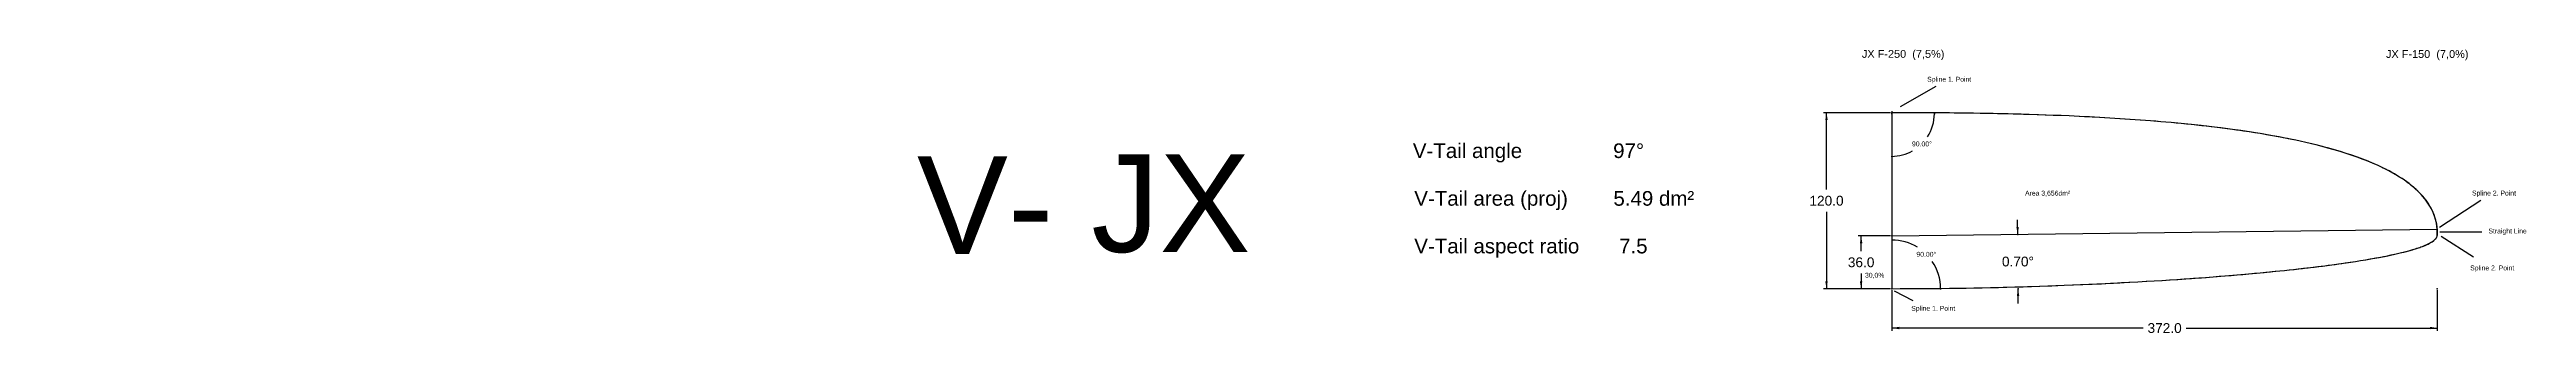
# Model space of a CAD drawing. Extents: x -2946 to 433, y -393 to -199.
# Drawn here: x -1257 to 433, y -393 to -199 of the extents above; entities that cross this region are included whole.
import ezdxf
from ezdxf.enums import TextEntityAlignment as Align

# ---------------------------------------------------------------- set-up
doc = ezdxf.new("R2010")
doc.units = 0
for name, color, linetype in [('Airfoils', 8, 'Continuous'), ('Comments', 214, 'Continuous'), ('Dimensions', 7, 'Continuous'), ('Region', 7, 'Continuous'), ('Title_Text', 7, 'Continuous')]:
    doc.layers.add(name, color=color, linetype=linetype)
doc.styles.add('Head1', font='Arial', dxfattribs={"height": 8})
doc.styles.get("Standard").update_dxf_attribs({"font": 'Arial', "height": 5})
doc.dimstyles.new('Jo_Gross', dxfattribs={"dimtxt": 10, "dimasz": 5, "dimexe": 2, "dimexo": 1, "dimgap": 2, "dimtad": 0, "dimtoh": 1, "dimdec": 1, "dimzin": 0, "dimsah": 1, "dimcen": 2, "dimazin": 3, "dimtfac": 1, "dimtdec": 4, "dimtofl": 0, "dimtmove": 0, "dimatfit": 3, "dimtolj": 1})
doc.dimstyles.get("Standard").update_dxf_attribs({"dimtxt": 5, "dimasz": 2, "dimexe": 2, "dimexo": 1, "dimgap": 2, "dimtad": 0, "dimtoh": 1, "dimdec": 4, "dimzin": 0, "dimsah": 1, "dimcen": 2, "dimazin": 3, "dimtfac": 1, "dimtdec": 4, "dimtofl": 0, "dimtmove": 0, "dimatfit": 3, "dimtolj": 1})

# ---------------------------------------------------------------- blocks, each defined once
blk = doc.blocks.new('*B1')
at = {"layer": 'Dimensions', "linetype": 'Continuous'}
blk.add_text('120.0', height=6.666667, dxfattribs=at).set_placement((-44.651598, -301.818885), align=Align.MIDDLE)
blk = doc.blocks.new('_CLOSEDFILLED')
blk.add_solid([(-1, 0.166667), (-1, -0.166667), (0, 0)])
blk = doc.blocks.new('*B', base_point=(-44.651598, -301.978885))
at = {"layer": 'Dimensions', "linetype": 'Continuous'}
for p, q in [((-1, -241.818885), (-46.651596, -241.818885)), ((-1, -361.818885), (-46.651596, -361.818885))]:
    blk.add_line(p, q, dxfattribs=at)
at = {"layer": 'Dimensions', "color": 7, "linetype": 'Continuous'}
for p, q in [((-44.651598, -294.218885), (-44.651598, -241.818884)), ((-44.651598, -309.418885), (-44.651598, -361.818884))]:
    blk.add_line(p, q, dxfattribs=at)
at = {"layer": 'Dimensions', "linetype": 'Continuous'}
for p in [(0, -241.818885), (0, -361.818885)]:
    blk.add_point(p, dxfattribs=at)
at = {"layer": 'Dimensions', "linetype": 'Continuous', "xscale": 5, "yscale": 5}
for p, rotation in [((-44.651598, -241.818885), 90), ((-44.651598, -361.818885), -90)]:
    blk.add_blockref('_CLOSEDFILLED', p, dxfattribs=dict(at, rotation=rotation))
at = {"layer": 'Dimensions', "linetype": 'Continuous'}
blk.add_blockref('*B1', (0, 0), dxfattribs=at)
blk = doc.blocks.new('*B3')
at = {"layer": 'Dimensions', "linetype": 'Continuous'}
blk.add_text('372.0', height=6.666667, dxfattribs=at).set_placement((186, -388.655057), align=Align.MIDDLE)
blk = doc.blocks.new('*B2', base_point=(186, -388.815057))
at = {"layer": 'Dimensions', "linetype": 'Continuous'}
for p, q in [((0, -362.818885), (0, -390.655057)), ((372, -362.818885), (372, -390.655057))]:
    blk.add_line(p, q, dxfattribs=at)
at = {"layer": 'Dimensions', "color": 7, "linetype": 'Continuous'}
for p, q in [((171.4, -388.655057), (0.000006, -388.655057)), ((200.600001, -388.655057), (372.000006, -388.655057))]:
    blk.add_line(p, q, dxfattribs=at)
at = {"layer": 'Dimensions', "linetype": 'Continuous'}
for p in [(0, -361.818885), (372, -361.818885)]:
    blk.add_point(p, dxfattribs=at)
at = {"layer": 'Dimensions', "linetype": 'Continuous', "xscale": 5, "yscale": 5, "rotation": 180}
blk.add_blockref('_CLOSEDFILLED', (0, -388.655057), dxfattribs=at)
at = {"layer": 'Dimensions', "linetype": 'Continuous'}
blk.add_blockref('*B3', (0, 0), dxfattribs=at)
at = {"layer": 'Dimensions', "linetype": 'Continuous', "xscale": 5, "yscale": 5}
blk.add_blockref('_CLOSEDFILLED', (372, -388.655057), dxfattribs=at)
blk = doc.blocks.new('*B5')
at = {"layer": 'Dimensions', "linetype": 'Continuous'}
blk.add_text('36.0', height=6.666667, dxfattribs=at).set_placement((-21.038271, -343.818885), align=Align.MIDDLE)
blk = doc.blocks.new('*B4', base_point=(-21.038271, -343.978885))
at = {"layer": 'Dimensions', "linetype": 'Continuous'}
for p, q in [((-1, -325.818885), (-23.038271, -325.818885)), ((-1, -361.818885), (-23.038271, -361.818885))]:
    blk.add_line(p, q, dxfattribs=at)
at = {"layer": 'Dimensions', "color": 7, "linetype": 'Continuous'}
for p, q in [((-21.038271, -336.218885), (-21.038271, -325.818886)), ((-21.038271, -351.418885), (-21.038271, -361.818886))]:
    blk.add_line(p, q, dxfattribs=at)
at = {"layer": 'Dimensions', "linetype": 'Continuous'}
for p in [(0, -325.818885), (0, -361.818885)]:
    blk.add_point(p, dxfattribs=at)
at = {"layer": 'Dimensions', "linetype": 'Continuous', "xscale": 5, "yscale": 5}
for p, rotation in [((-21.038271, -325.818885), 90), ((-21.038271, -361.818885), -90)]:
    blk.add_blockref('_CLOSEDFILLED', p, dxfattribs=dict(at, rotation=rotation))
at = {"layer": 'Dimensions', "linetype": 'Continuous'}
blk.add_blockref('*B5', (0, 0), dxfattribs=at)
blk = doc.blocks.new('*R', base_point=(186, -301.818854))
at = {"layer": 'Region', "color": 8, "linetype": 'Continuous'}
blk.add_lwpolyline([(372, -321.273822, 0.114811), (366.974381, -305.555654, 0.068342), (358.688892, -295.234527, 0.051717), (346.274801, -285.687094, 0.033768), (331.619137, -277.886899, 0.02897), (309.748403, -269.559675, 0.023596), (278.403799, -261.270082, 0.019683), (232.207201, -253.270278, 0.013948), (176.394094, -247.39488, 0.008977), (120.842285, -244.057515, 0.008708), (33.794543, -241.953516, 0.002079), (0, -241.818885), (0, -325.818885), (0, -361.818885, 0.014795), (178.959241, -356.470077, 0.010407), (264.614092, -349.670564, 0.012732), (316.17936, -343.219035, 0.016988), (343.952915, -338.086225, 0.025222), (359.0693, -333.989881, 0.037082), (366.611306, -330.897963, 0.05784), (370.13859, -328.575041, 0.106144), (371.734824, -326.517604, 0.100275), (372, -325.273822), (372, -321.273822)], format="xyb", dxfattribs=at)
blk = doc.blocks.new('*B7')
at = {"layer": 'Dimensions', "linetype": 'Continuous'}
blk.add_text('0.70°', height=6.666667, dxfattribs=at).set_placement((85.953624, -343.29449), align=Align.MIDDLE)
blk = doc.blocks.new('*B6', base_point=(85.953624, -343.45449))
at = {"layer": 'Dimensions', "color": 7, "linetype": 'Continuous'}
for start, end in [(0.7, 0.888939), (-0.188939, 0)]:
    blk.add_arc((-2946.49348, -361.818885), 3032.503662, start, end, dxfattribs=at)
at = {"layer": 'Dimensions', "linetype": 'Continuous'}
for p in [(85.783887, -324.770785), (-2946.49348, -361.818885), (86.010204, -361.818885)]:
    blk.add_point(p, dxfattribs=at)
at = {"layer": 'Dimensions', "linetype": 'Continuous', "xscale": 5, "yscale": 5}
for p, rotation in [((85.783887, -324.770785), -89.252765), ((86.010204, -361.818885), 89.952765)]:
    blk.add_blockref('_CLOSEDFILLED', p, dxfattribs=dict(at, rotation=rotation))
at = {"layer": 'Dimensions', "linetype": 'Continuous'}
blk.add_blockref('*B7', (0, 0), dxfattribs=at)
blk = doc.blocks.new('*B9')
at = {"layer": 'Comments', "color": 214, "linetype": 'Continuous'}
blk.add_text('90.00°', height=3.333333, dxfattribs=at).set_placement((20.426744, -263.097407), align=Align.MIDDLE)
blk = doc.blocks.new('*B8', base_point=(20.426744, -263.177407))
at = {"layer": 'Comments', "color": 214, "linetype": 'Continuous'}
for start, end in [(-32.779932, 0), (-90.000003, -60.785644)]:
    blk.add_arc((-0.0576, -242.613063), 28.969236, start, end, dxfattribs=at)
for p in [(-0.0576, -242.613063), (28.911637, -242.613063), (-0.0576, -271.5823)]:
    blk.add_point(p, dxfattribs=at)
at = {"layer": 'Comments', "color": 214, "linetype": 'Continuous', "xscale": 2, "yscale": 2}
for p, rotation in [((28.911637, -242.613063), 88.022185), ((-0.0576, -271.5823), -178.022185)]:
    blk.add_blockref('_CLOSEDFILLED', p, dxfattribs=dict(at, rotation=rotation))
at = {"layer": 'Comments', "color": 214, "linetype": 'Continuous'}
blk.add_blockref('*B9', (0, 0), dxfattribs=at)
blk = doc.blocks.new('*B11')
at = {"layer": 'Comments', "color": 214, "linetype": 'Continuous'}
blk.add_text('90.00°', height=3.333333, dxfattribs=at).set_placement((23.437321, -338.381564), align=Align.MIDDLE)
blk = doc.blocks.new('*B10', base_point=(23.437321, -338.461564))
at = {"layer": 'Comments', "color": 214, "linetype": 'Continuous'}
blk.add_line((0, -240.818885, 58.421487), (0, -330.673507), dxfattribs=at)
for start, end in [(58.421487, 90.000003), (0, 34.21433)]:
    blk.add_arc((0, -361.818885), 33.145378, start, end, dxfattribs=at)
for p in [(0, -241.818885), (0, -361.818885), (33.145377, -361.818885)]:
    blk.add_point(p, dxfattribs=at)
at = {"layer": 'Comments', "color": 214, "linetype": 'Continuous', "xscale": 2, "yscale": 2}
for p, rotation in [((0, -328.673508), 178.271379), ((33.145377, -361.818885), -88.271379)]:
    blk.add_blockref('_CLOSEDFILLED', p, dxfattribs=dict(at, rotation=rotation))
at = {"layer": 'Comments', "color": 214, "linetype": 'Continuous'}
blk.add_blockref('*B11', (0, 0), dxfattribs=at)

msp = doc.modelspace()

# ---------------------------------------------------------------- linework, layer by layer
at = {"linetype": 'Continuous'}
for p, q in [((0, -241.818885), (0, -361.818885)), ((372, -321.273822), (372, -325.273822))]:
    msp.add_line(p, q, dxfattribs=at)
at = {"color": 1, "linetype": 'Continuous'}
msp.add_line((0, -325.818885), (372, -321.273822), dxfattribs=at)
at = {"linetype": 'Continuous'}
for points in [[(372, -321.273822), (371.825827, -319.586408), (371.575203, -317.922835), (371.248925, -316.282935), (370.847787, -314.66654), (370.372587, -313.073484), (369.82412, -311.503598), (369.203181, -309.956715), (368.510567, -308.432666), (367.747073, -306.931284), (366.974381, -305.555654), (366.141753, -304.199336), (365.24983, -302.862196), (364.29925, -301.544097), (363.290654, -300.244907), (362.22468, -298.964489), (361.101969, -297.70271), (359.92316, -296.459434), (358.688892, -295.234527), (357.492222, -294.112105), (356.248684, -293.005334), (354.958793, -291.914107), (353.623063, -290.838316), (352.242007, -289.777851), (350.816138, -288.732604), (349.345972, -287.702468), (347.832022, -286.687335), (346.274801, -285.687094), (344.788709, -284.770449), (343.266075, -283.866495), (341.707312, -282.975147), (340.112832, -282.096317), (338.483048, -281.229919), (336.818374, -280.375865), (335.119222, -279.534068), (333.386006, -278.704442), (331.619137, -277.886899), (328.245821, -276.398605), (324.760244, -274.951225), (321.165058, -273.544202), (317.46292, -272.176975), (313.656484, -270.848986), (309.748403, -269.559675), (305.741333, -268.308483), (301.637928, -267.094851), (297.440841, -265.918219), (293.761145, -264.936186), (290.015908, -263.980711), (286.206815, -263.051438), (282.33555, -262.148014), (278.403799, -261.270082), (274.413246, -260.417287), (270.365575, -259.589276), (266.262472, -258.785692), (262.10562, -258.006182), (258.491667, -257.355252), (254.840332, -256.721614), (251.152686, -256.105041), (247.429797, -255.505309), (243.672735, -254.922192), (239.882569, -254.355464), (236.060368, -253.804902), (232.207201, -253.270278), (224.412247, -252.247947), (217.748543, -251.432918), (211.010932, -250.660272), (204.204552, -249.928924), (197.33454, -249.237794), (190.406034, -248.585798), (183.424173, -247.971854), (176.394094, -247.39488), (169.320935, -246.853792), (162.209835, -246.347508), (151.93147, -245.678526), (141.600583, -245.07601), (131.232433, -244.536746), (120.842285, -244.057515), (110.4454, -243.635104), (100.057039, -243.266295), (89.692467, -242.947873), (79.366943, -242.676623), (69.095732, -242.449328), (60.164972, -242.283974), (51.297704, -242.147657), (42.504153, -242.038223), (33.794543, -241.953516), (25.179098, -241.891384), (16.668043, -241.849671), (12.454857, -241.835798), (8.271602, -241.826223), (4.119557, -241.820675), (0, -241.818885)], [(0, -361.818885), (16.836278, -361.768925), (33.714104, -361.620887), (50.595701, -361.377533), (67.443294, -361.041624), (84.219107, -360.615924), (92.568291, -360.370265), (100.885364, -360.103194), (109.165604, -359.815057), (117.404289, -359.506197), (123.808802, -359.250706), (130.182817, -358.982942), (136.524085, -358.703071), (142.830352, -358.411257), (149.099368, -358.107664), (155.32888, -357.792459), (161.516637, -357.465804), (167.660388, -357.127866), (173.75788, -356.778807), (178.959241, -356.470077), (184.123346, -356.15336), (189.248767, -355.828762), (194.334076, -355.496387), (199.377843, -355.15634), (204.378639, -354.808724), (209.335035, -354.453645), (214.245602, -354.091206), (219.108911, -353.721514), (223.249472, -353.398092), (227.35317, -353.069457), (231.419097, -352.735674), (235.446347, -352.396809), (239.434012, -352.052929), (243.381186, -351.7041), (247.286961, -351.350388), (251.150431, -350.99186), (254.970688, -350.628582), (258.218507, -350.312646), (261.433167, -349.993292), (264.614092, -349.670564), (267.760707, -349.344504), (270.872437, -349.015152), (273.948705, -348.682552), (276.988936, -348.346746), (279.992555, -348.007775), (282.958985, -347.665682), (287.968982, -347.070536), (292.864499, -346.466505), (295.268413, -346.161224), (297.642612, -345.853802), (299.986729, -345.544266), (302.300399, -345.232642), (304.583256, -344.918956), (306.834936, -344.603236), (309.055074, -344.285509), (312.661811, -343.754928), (316.17936, -343.219035), (319.606059, -342.67795), (322.94025, -342.131796), (326.180271, -341.580692), (329.324464, -341.024762), (332.371169, -340.464126), (335.318725, -339.898905), (338.165473, -339.329221), (340.148377, -338.917072), (342.07773, -338.502725), (343.952915, -338.086225), (345.773316, -337.667618), (347.538316, -337.246947), (349.2473, -336.82426), (350.899651, -336.399599), (352.494753, -335.973011), (354.031989, -335.544541), (355.10079, -335.23544), (356.139151, -334.925407), (357.146842, -334.614459), (358.123634, -334.302611), (359.0693, -333.989881), (359.983609, -333.676285), (360.866334, -333.361841), (361.717244, -333.046565), (362.536113, -332.730473), (363.656639, -332.274696), (364.7098, -331.817319), (365.694916, -331.358391), (366.611306, -330.897963), (367.458292, -330.436082), (368.235193, -329.9728), (368.94133, -329.508166), (369.576022, -329.04223), (370.13859, -328.575041), (370.571139, -328.165262), (370.947492, -327.754596), (371.267195, -327.343075), (371.52979, -326.930733), (371.734824, -326.517604), (371.88184, -326.10372), (371.970384, -325.689115), (372, -325.273822)]]:
    msp.add_lwpolyline(points, dxfattribs=at)
at = {"layer": 'Comments', "linetype": 'Continuous'}
for p, q in [((30.022602, -223.967256), (5.555196, -237.828181)), ((401.649647, -301.578493), (373.398636, -320.058026)), ((402.399108, -323.189532), (373.807093, -323.189532)), ((396.64067, -340.371367), (374.624008, -326.321039)), ((14.450092, -370.173303), (1.749356, -363.622397))]:
    msp.add_line(p, q, dxfattribs=at)
for p in [(0, -241.818885), (372, -321.273822), (372, -325.273822), (0, -361.818885)]:
    msp.add_point(p, dxfattribs=at)

# ---------------------------------------------------------------- block references
at = {"layer": 'Region', "color": 8, "linetype": 'Continuous'}
msp.add_blockref('*R', (186, -301.818854), dxfattribs=at)

# ---------------------------------------------------------------- texts
at = {"layer": 'Airfoils', "linetype": 'Continuous', "style": 'Head1'}
for s, p in [('JX F-250  (7,5%)', (-20.527928, -204.379209)), ('JX F-150  (7,0%)', (336.972594, -204.474932))]:
    msp.add_text(s, height=5.333333, dxfattribs=at).set_placement(p)
at = {"layer": 'Comments', "linetype": 'Continuous'}
for s, p in [('Spline 1. Point', (24.030346, -220.684044)), ('Area 3,656dm²', (90.79064, -298.346543)), ('Spline 2. Point', (395.657391, -298.29528)), ('Straight Line', (406.892139, -324.167971)), ('Spline 2. Point', (394.460683, -349.341875)), ('Spline 1. Point', (13.15701, -376.916593))]:
    msp.add_text(s, height=3.333333, dxfattribs=at).set_placement(p)
at = {"layer": 'Dimensions', "linetype": 'Continuous'}
msp.add_text('30,0%', height=3.333333, dxfattribs=at).set_placement((-18.398461, -354.330761))
at = {"layer": 'Title_Text', "linetype": 'Continuous'}
for s, height, p in [('JX', 66.666667, (-546.23503, -336.842466)), ('V-Tail angle                97°', 10, (-326.819615, -272.749239)), ('V-Tail area (proj)        5.49 dm²', 10, (-325.854817, -305.249239)), ('V-Tail aspect ratio       7.5', 10, (-325.854817, -337.749239))]:
    msp.add_text(s, height=height, dxfattribs=at).set_placement(p)
at = {"layer": 'Title_Text', "color": 253, "linetype": 'Continuous'}
msp.add_text('V-', height=66.666667, dxfattribs=at).set_placement((-665.145844, -338.169901))

# ---------------------------------------------------------------- dimensions: what is measured, and where the dimension line sits
at = {"layer": 'Comments', "color": 214, "linetype": 'Continuous'}
for base, center, p1, p2, picture, middle in [((28.911637, -242.613063), (-0.0576, -242.613063), (-0.0576, -271.5823), (28.911637, -242.613063), '*B8', (20.426744, -263.097407)), ((0, -328.673508), (0, -361.818885), (33.145377, -361.818885), (0, -241.818885), '*B10', (23.437321, -338.381564))]:
    dim = msp.add_angular_dim_3p(base=base, center=center, p1=p1, p2=p2, dimstyle='Standard', dxfattribs=at)
    dim.commit()
    dim.dimension.update_dxf_attribs({"geometry": picture, "text_midpoint": middle})
at = {"layer": 'Dimensions', "linetype": 'Continuous'}
for base, p1, picture, middle in [((-44.651598, -361.818885), (0, -241.818885), '*B', (-44.651598, -301.818885)), ((-21.038271, -361.818885), (0, -325.818885), '*B4', (-21.038271, -343.818885))]:
    dim = msp.add_linear_dim(base=base, p1=p1, p2=(0, -361.818885), angle=90, dimstyle='Jo_Gross', dxfattribs=at)
    dim.commit()
    dim.dimension.update_dxf_attribs({"geometry": picture, "text_midpoint": middle})
dim = msp.add_angular_dim_3p(base=(85.783887, -324.770785), center=(-2946.49348, -361.818885), p1=(86.010204, -361.818885), p2=(85.783887, -324.770785), dimstyle='Standard', dxfattribs=at)
dim.commit()
dim.dimension.update_dxf_attribs({"geometry": '*B6', "text_midpoint": (85.953624, -343.29449)})
dim = msp.add_linear_dim(base=(372, -388.655057), p1=(0, -361.818885), p2=(372, -361.818885), dimstyle='Jo_Gross', dxfattribs=at)
dim.commit()
dim.dimension.update_dxf_attribs({"geometry": '*B2', "text_midpoint": (186, -388.655057)})

doc.saveas('drawing.dxf')
